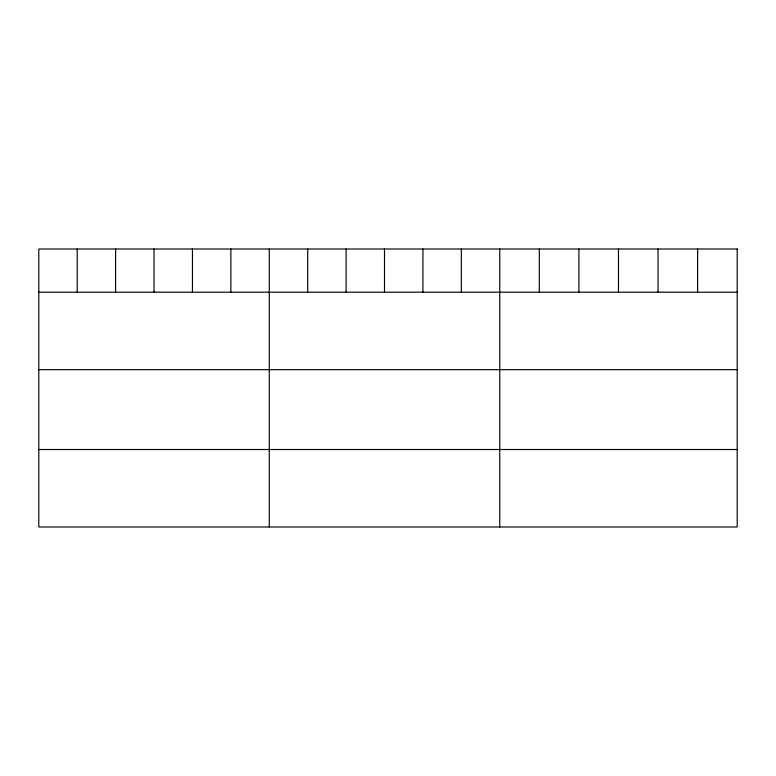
<?xml version="1.0" encoding="UTF-8"?>
<svg xmlns="http://www.w3.org/2000/svg" width="776" height="776" viewBox="0 0 776 776"><rect width="100%" height="100%" fill="white"/><g stroke="black" fill="none" stroke-linecap="round" stroke-linejoin="round"><path stroke-width="1.16" d="M38.8 292.193L737.2 292.193M38.8 369.677L737.2 369.677M38.8 449.508L737.2 449.508M697.624 249.009L697.624 292.193M658.048 249.009L658.048 292.193M618.472 249.009L618.472 292.193M578.896 249.009L578.896 292.193M539.32 249.009L539.32 292.193M499.744 249.009L499.744 526.991M461.332 249.009L461.332 292.193M422.92 249.009L422.92 292.193M384.508 249.009L384.508 292.193M346.096 249.009L346.096 292.193M307.684 249.009L307.684 292.193M269.272 249.009L269.272 526.991M230.86 249.009L230.86 292.193M192.448 249.009L192.448 292.193M154.036 249.009L154.036 292.193M115.624 249.009L115.624 292.193M77.212 249.009L77.212 292.193M737.2 249.009L38.8 249.009L38.8 526.991L737.2 526.991L737.2 249.009"/></g></svg>
